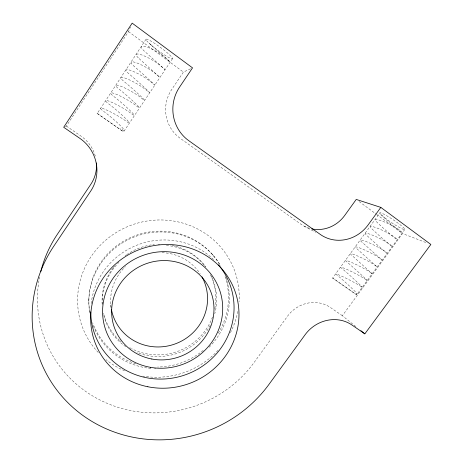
<?xml version="1.0" encoding="UTF-8"?>
<svg xmlns="http://www.w3.org/2000/svg" width="463" height="463" viewBox="0 0 463 463"><rect width="100%" height="100%" fill="white"/><g stroke="black" fill="none" stroke-linecap="round" stroke-linejoin="round"><path stroke-width="0.35" stroke-dasharray="2.31 1.74" d="M88.838 300.805L88.861 299.509M65.295 126.544L66.359 126.063L128.506 31.611L130.479 27.057M172.525 58.668L123.575 131.851L97.236 113.447L146.024 39.239M190.571 68.767L183.423 72.078L171.675 89.55A34.951 33.741 -87 0 0 180.171 138.287L300.759 224.086A33.058 31.085 -58.9 0 0 309.845 228.421M404.789 229.474L356.678 294.827L332.602 278.043L379.891 212.841M355.844 326.594L342.371 315.708L402.526 233.537L426.811 242.901M304.208 226.193L315.673 232.276M97.016 113.279L123.575 131.851M332.602 278.043L356.869 294.948M66.359 126.063L80.996 136.116A35.165 34.193 41.3 0 1 95.586 157.246M342.371 315.708L330.345 307.444A31.351 29.042 -40.2 0 0 287.425 316.339L254.523 361.91A120.166 115.987 -20.1 0 1 110.009 404.506A120.166 115.987 -20.1 0 1 39.581 277.111M128.506 31.611L183.423 72.078M359.132 201.555L375.91 213.923M376.488 214.346L402.526 233.537M371.309 273.124L372.061 273.708L351.226 254.766A14.747 1.435 26.8 0 1 359.612 256.901A14.747 1.435 26.8 0 1 376.297 266.271L377.032 266.914L356.105 248.041M139.12 58.633L159.752 77.275L156.494 74.462A16.112 2.975 29.9 0 0 136.672 62.875A16.112 2.975 29.9 0 0 134.073 66.267A16.234 0.313 41.8 0 1 151.019 81.401A16.234 0.313 41.8 0 1 151.285 82.229A16.095 2.772 29.8 0 0 131.469 70.717A16.095 2.772 29.8 0 0 129.032 73.877A16.205 0.504 41.6 0 1 145.984 88.937A16.205 0.504 41.6 0 1 146.105 89.984A16.072 2.575 29.6 0 0 126.283 78.542A16.072 2.575 29.6 0 0 123.997 81.471A16.176 0.689 41.5 0 1 140.966 96.454A16.176 0.689 41.5 0 1 140.943 97.722A16.055 2.379 29.5 0 0 121.109 86.349A16.055 2.379 29.5 0 0 118.979 89.041A16.153 0.88 41.3 0 1 135.96 103.949A16.153 0.88 41.3 0 1 135.786 105.431A16.037 2.182 29.4 0 0 115.947 94.128A16.037 2.182 29.4 0 0 113.973 96.588A16.124 1.065 41.2 0 1 130.965 111.427A16.124 1.065 41.2 0 1 130.653 113.128A16.014 1.985 29.3 0 0 110.802 101.889A16.014 1.985 29.3 0 0 108.984 104.117A16.095 1.25 41 0 1 125.988 118.887A16.095 1.25 41 0 1 125.525 120.797A15.997 1.794 29.1 0 0 105.674 109.627A15.997 1.794 29.1 0 0 104.007 111.624A16.066 1.43 40.9 0 1 121.022 126.324A16.066 1.43 40.9 0 1 120.415 128.448M149.277 43.308L170.037 61.897L166.929 58.842A16.153 3.374 30.1 0 0 147.118 47.116A16.153 3.374 30.1 0 0 144.207 50.988L164.886 69.595L161.703 66.66A16.136 3.177 30 0 0 141.892 55.004A16.136 3.177 30 0 0 139.137 58.639M212.361 254.43L213.188 255.402M110.796 305.03L111.12 308.422M98.254 352.488A81.158 78.305 -20.2 0 1 131.909 224.92A81.158 78.305 -20.2 0 1 239.058 301.766M237.814 311.437A81.158 78.305 -20.2 0 1 229.856 333.73M218.073 350.288A81.158 78.305 -20.2 0 1 142.899 376.124M124.64 370.811A81.158 78.305 -20.2 0 1 105.981 359.641M91.17 303.624A72.014 69.207 -20.7 0 1 139.508 244.209A72.014 69.207 -20.7 0 1 214.276 260.223M225.024 276.423A70.11 67.639 -20.3 0 1 218.142 333.319M203.193 350.387A70.11 67.639 -20.3 0 1 157.634 367.014M135.809 363.773A70.11 67.639 -20.3 0 1 92.658 322.682M89.781 311.657A70.11 67.639 -20.3 0 1 135.451 235.545A70.11 67.639 -20.3 0 1 219.433 264.234M111.161 307.982A48.679 46.96 -20.3 0 1 125.398 266.647M162.062 252.653A48.679 46.96 -20.3 0 1 200.178 273.836M210.37 274.721A57.123 55.103 -20.3 0 1 214.751 308.989M212.5 316.97A57.123 55.103 -20.3 0 1 131.515 348.645M130.896 348.321A57.123 55.103 -20.3 0 1 129.675 347.655M121.115 341.729A57.123 55.103 -20.3 0 1 120.067 340.82M119.552 340.357A57.123 55.103 -20.3 0 1 103.527 313.301M102.173 304.33A57.123 55.103 -20.3 0 1 112.793 268.239M113.227 267.655A57.123 55.103 -20.3 0 1 114.558 265.941M125.207 255.755A57.123 55.103 -20.3 0 1 126.191 255.044M126.688 254.691A57.123 55.103 -20.3 0 1 154.399 244.487M158.028 244.232A57.123 55.103 -20.3 0 1 159.845 244.192M171.952 245.373A57.123 55.103 -20.3 0 1 205.728 267.006M225.932 277.54A70.596 68.078 -20.3 0 1 211.215 345.051M210.729 345.577A70.596 68.078 -20.3 0 1 208.732 347.638M155.915 368.71A70.596 68.078 -20.3 0 1 154.474 368.664M150.88 368.426A70.596 68.078 -20.3 0 1 93.41 326.137M89.758 313.029A70.596 68.078 -20.3 0 1 136.099 236.28A70.596 68.078 -20.3 0 1 220.666 265.884M211.487 276.457A57.516 55.462 -20.4 0 1 214.786 313.7M210.19 325.362A57.516 55.462 -20.4 0 1 136.898 352.551M125.762 346.671A57.516 55.462 -20.4 0 1 103.295 313.312M102.167 304.249A57.516 55.462 -20.4 0 1 118.95 262.318M166.396 245.373A57.516 55.462 -20.4 0 1 205.676 266.937M371.291 273.112A14.723 1.273 26.9 0 0 354.594 263.8A14.723 1.273 26.9 0 0 346.376 261.485A14.613 0.347 42.2 0 1 360.474 274.044A14.613 0.347 42.2 0 1 366.302 279.93M361.319 286.747A14.677 0.955 27.2 0 0 344.605 277.54A14.677 0.955 27.2 0 0 336.67 274.86A14.584 0.66 42.4 0 1 350.798 287.303A14.584 0.66 42.4 0 1 356.354 293.53M361.319 286.742A14.602 0.504 42.3 0 0 355.63 280.682A14.602 0.504 42.3 0 0 341.515 268.187A14.7 1.111 27.1 0 1 349.594 270.676A14.7 1.111 27.1 0 1 366.297 279.936M391.391 245.645A14.822 1.921 26.3 0 0 374.735 236.113A14.822 1.921 26.3 0 0 365.926 234.538A14.677 0.295 41.8 0 0 379.973 247.329A14.677 0.295 41.8 0 0 386.35 252.532A14.799 1.759 26.5 0 0 369.682 243.063A14.799 1.759 26.5 0 0 361.018 241.304L382.021 260.102L381.333 259.425A14.77 1.597 26.6 0 0 364.641 249.991A14.77 1.597 26.6 0 0 356.128 248.046M380.713 214.161A14.723 0.781 41.5 0 0 394.719 227.119A14.723 0.781 41.5 0 0 401.519 231.801A14.868 2.251 26 0 0 384.88 222.165A14.868 2.251 26 0 0 375.777 220.967A14.706 0.619 41.6 0 0 389.788 233.873A14.706 0.619 41.6 0 0 396.45 238.729A14.845 2.083 26.2 0 0 379.799 229.15A14.845 2.083 26.2 0 0 370.846 227.761A14.694 0.457 41.7 0 0 384.875 240.61A14.694 0.457 41.7 0 0 391.391 245.639M384.759 217.772A14.972 1.638 33.7 0 0 404.714 229.55A14.972 1.638 33.7 0 0 387.508 216.204A14.972 1.638 33.7 0 0 384.759 217.772M151.204 45.096A16.431 1.95 36.3 0 0 172.444 58.76A16.431 1.95 36.3 0 0 154.138 43.059A16.431 1.95 36.3 0 0 151.204 45.096"/><path stroke-width="0.69" d="M380.823 207.389L368.178 224.839A36.195 33.776 -57.7 0 1 320.211 234.371L188.759 140.665A38.423 37.005 -84.8 0 1 179.569 87.096L192.521 67.864L132.169 23.15L63.697 127.273L79.815 138.327A38.655 37.578 39.4 0 1 90.696 191.109L53.835 246.119A131.44 126.081 -20.8 0 0 88.664 419.391A131.44 126.081 -20.8 0 0 269.09 384.232L305.117 334.726A34.175 31.339 -39.8 0 1 351.828 324.933L364.827 333.852L430.856 244.458L380.823 207.389L356.238 199.426L344.738 215.411A33.058 31.085 -58.9 0 1 311.813 228.901M360.897 330.675L364.827 333.852M40.767 271.746A120.166 115.987 -20.1 0 1 57.29 234.394L90.881 184.205A35.165 34.193 41.3 0 0 96.472 162.993M218.519 264.848A72.014 69.207 -20.7 0 1 186.23 374.498A72.014 69.207 -20.7 0 1 90.731 311.836M202.001 276.874A48.679 46.96 -20.3 0 1 174.8 344.044A48.679 46.96 -20.3 0 1 111.363 309.157M147.842 386.755A74.549 71.464 -20.9 0 0 235.829 293.692A74.549 71.464 -20.9 0 0 110.784 268.633A74.549 71.464 -20.9 0 0 147.842 386.755M151.771 359.01A51.428 49.419 -20.7 0 0 211.608 294.017A51.428 49.419 -20.7 0 0 125.045 277.684A51.428 49.419 -20.7 0 0 151.771 359.01M150.423 367.327A60.346 57.991 -20.7 0 0 219.682 290.243A60.346 57.991 -20.7 0 0 117.834 272.308A60.346 57.991 -20.7 0 0 150.423 367.327"/></g></svg>
